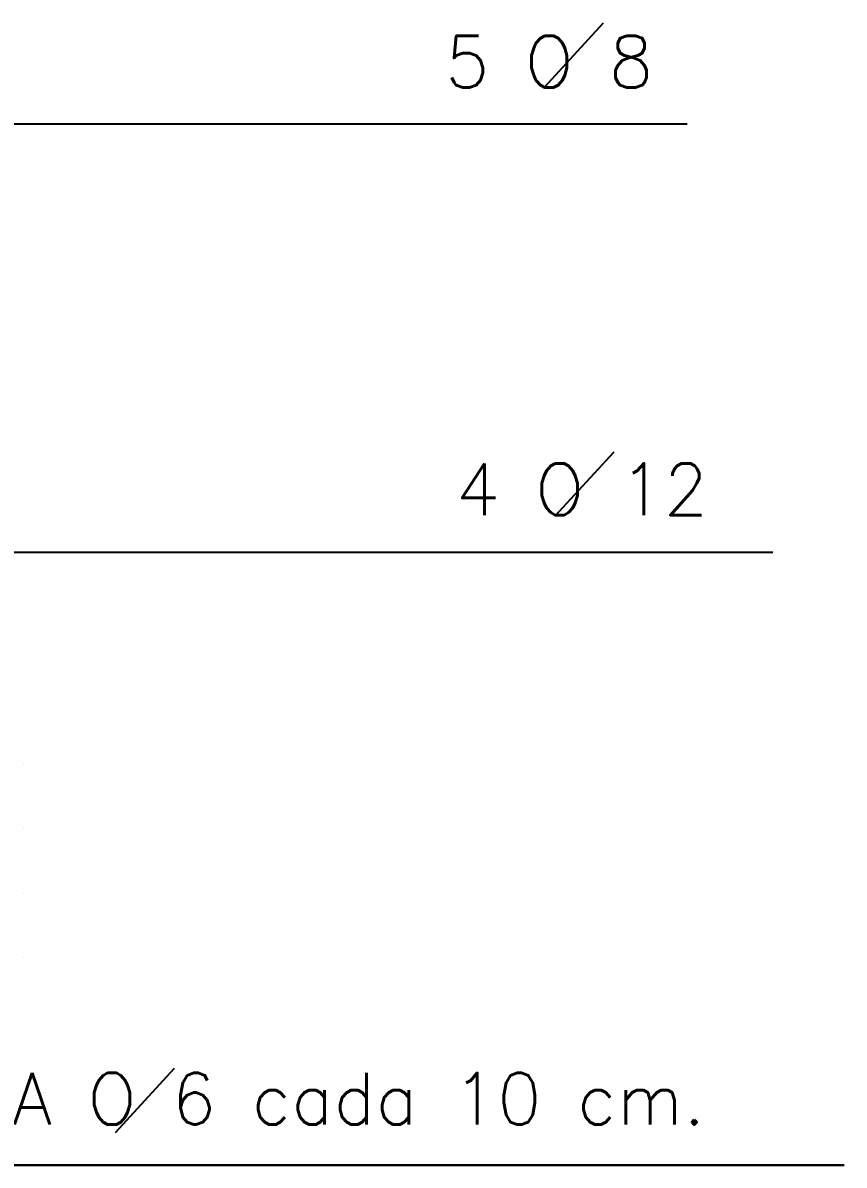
# Model space of a CAD drawing. Extents: x -0.82 to 5.77, y -0.28 to 4.33.
# Drawn here: x 5.139 to 5.775, y 2.225 to 3.11 of the extents above; entities that cross this region are included whole.
import ezdxf

# ---------------------------------------------------------------- set-up
doc = ezdxf.new("R2010")
doc.units = 0
doc.header["$LTSCALE"] = 0.1
doc.layers.get('0').update_dxf_attribs({"linetype": 'CONTINUOUS'})
doc.styles.add('ROMANS', font='ROMANS.SHX')

msp = doc.modelspace()

# ---------------------------------------------------------------- linework, layer by layer
for p, q in [((5.54297, 3.06068), (5.58861, 3.11042)), ((5.65346, 3.03184), (4.68148, 3.03184)), ((5.55131, 2.72839), (5.59695, 2.77813)), ((4.54897, 2.70042), (5.71972, 2.70042)), ((5.21078, 2.25086), (5.25642, 2.3006)), ((4.75874, 2.22547), (5.77496, 2.22547)), ((5.77496, 2.22547), (4.75874, 2.22547))]:
    msp.add_line(p, q)
at = {"color": 0}
for p, q in [((5.13935, 2.53596), (5.13935, 2.53596)), ((5.13935, 2.48596), (5.13935, 2.48596)), ((5.13935, 2.43596), (5.13935, 2.43596)), ((5.13935, 2.38596), (5.13935, 2.38596))]:
    msp.add_line(p, q, dxfattribs=at)

# ---------------------------------------------------------------- texts
at = {"style": 'ROMANS'}
for s, p in [('5 O 8', (5.46606, 3.06033)), ('4 O 12', (5.47417, 2.72905)), ('MALLA O 6 cada 10 cm.', (5.00068, 2.25688))]:
    msp.add_text(s, height=0.04, dxfattribs=at).set_placement(p)

doc.saveas('drawing.dxf')
